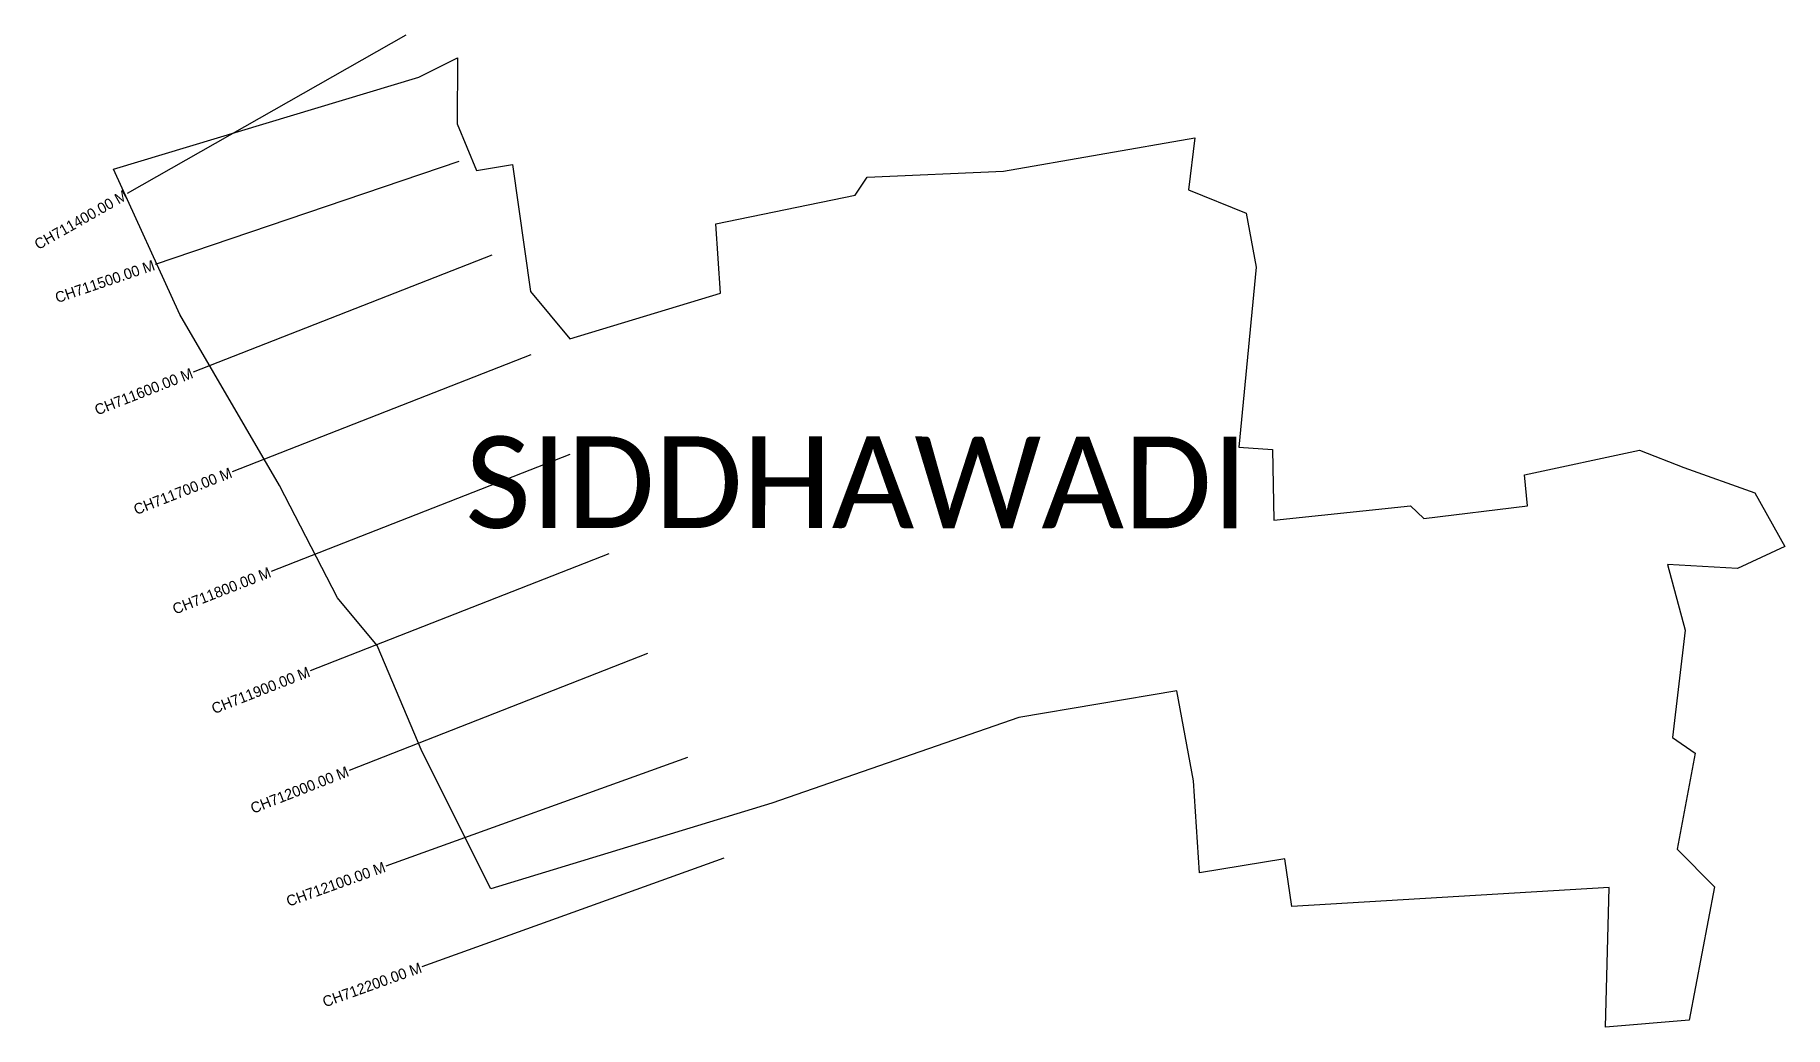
# Model space of a CAD drawing. Header units: metres. Extents: x 353102 to 354739, y 1751298 to 1752225.
import ezdxf
from ezdxf.enums import TextEntityAlignment as Align

# ---------------------------------------------------------------- set-up
doc = ezdxf.new("R2010")
doc.units = ezdxf.units.M
for name, color, linetype in [('CS', 134, 'Continuous'), ('CSMark', 6, 'Continuous'), ('village', 3, 'Continuous'), ('VILLAGE NAME', 250, 'Continuous')]:
    doc.layers.add(name, color=color, linetype=linetype)

msp = doc.modelspace()

# ---------------------------------------------------------------- linework, layer by layer
at = {"layer": 'CS'}
for p, q in [((353448.8, 1752225.3), (353188, 1752077.1)), ((353498.4, 1752107.1), (353214.3, 1752010.8)), ((353529.2, 1752019.3), (353249.9, 1751910)), ((353565.7, 1751926.2), (353286.3, 1751816.9)), ((353602.1, 1751833.1), (353322.8, 1751723.7)), ((353638.6, 1751740), (353359.2, 1751630.6)), ((353675, 1751646.8), (353395.7, 1751537.5)), ((353712.3, 1751549.6), (353430, 1751448)), ((353746.2, 1751455.5), (353463.9, 1751353.9))]:
    msp.add_line(p, q, dxfattribs=at)
at = {"layer": 'village', "color": 3, "true_color": 0x00ff00}
msp.add_polyline3d([(354574.6, 1751428.1, 0), (354277.8, 1751410.4, 0), (354271.1, 1751454.8, 0), (354191.4, 1751441.9, 0), (354185.9, 1751527.9, 0), (354170.3, 1751612, 0), (354022.5, 1751587.2, 0), (353791.1, 1751506.9, 0), (353528.3, 1751426.8, 0), (353464, 1751554.8, 0), (353421.9, 1751654.3, 0), (353385, 1751698.9, 0), (353330.7, 1751804.1, 0), (353237.4, 1751964, 0), (353175.2, 1752099.8, 0), (353460.8, 1752185.9, 0), (353497.1, 1752204.1, 0), (353496.7, 1752142.4, 0), (353514.9, 1752098.7, 0), (353548.7, 1752104.2, 0), (353565.5, 1751985.3, 0), (353602.2, 1751941.3, 0), (353743.2, 1751983.9, 0), (353738.7, 1752048.6, 0), (353869.1, 1752075.5, 0), (353880.6, 1752092.3, 0), (354007.9, 1752097.9, 0), (354186.9, 1752129.3, 0), (354181.1, 1752080.4, 0), (354235.2, 1752058.6, 0), (354244.3, 1752008.3, 0), (354228.3, 1751839.9, 0), (354259.6, 1751837.7, 0), (354261.1, 1751771.7, 0), (354388.9, 1751785, 0), (354401.4, 1751773.3, 0), (354498.4, 1751785.1, 0), (354495.5, 1751813.9, 0), (354603.1, 1751837.2, 0), (354644.5, 1751820.8, 0), (354711, 1751797.1, 0), (354739.2, 1751747, 0), (354694.7, 1751726.3, 0), (354629.4, 1751730, 0), (354645.7, 1751668.8, 0), (354633.9, 1751568.5, 0), (354655.3, 1751553.8, 0), (354638.4, 1751464, 0), (354673.2, 1751428.8, 0), (354649.7, 1751303.9, 0), (354571.2, 1751297.6, 0)], close=True, dxfattribs=at)

# ---------------------------------------------------------------- texts
at = {"layer": 'CSMark'}
for s, rotation, p in [('CH711400.00 M', 29.6108, (353187.1, 1752076.6)), ('CH711500.00 M', 18.7234, (353213.3, 1752010.5)), ('CH711600.00 M', 21.375, (353248.9, 1751909.6)), ('CH711700.00 M', 21.375, (353285.4, 1751816.5)), ('CH711800.00 M', 21.375, (353321.8, 1751723.4)), ('CH711900.00 M', 21.375, (353358.3, 1751630.3)), ('CH712000.00 M', 21.375, (353394.7, 1751537.1)), ('CH712100.00 M', 19.798, (353429.1, 1751447.7)), ('CH712200.00 M', 19.798, (353463, 1751353.6))]:
    msp.add_text(s, height=10, rotation=rotation, dxfattribs=at).set_placement(p, align=Align.MIDDLE_RIGHT)
at = {"layer": 'VILLAGE NAME', "insert": (353504.4, 1751850), "char_height": 85.755, "attachment_point": 1, "rotation": 359.9793}
msp.add_mtext_dynamic_manual_height_columns('{\\fCalibri|b0|i0|c0|p34;SIDDHAWADI}', width=846.213, gutter_width=428.8, heights=[0], dxfattribs=at)

doc.saveas('drawing.dxf')
